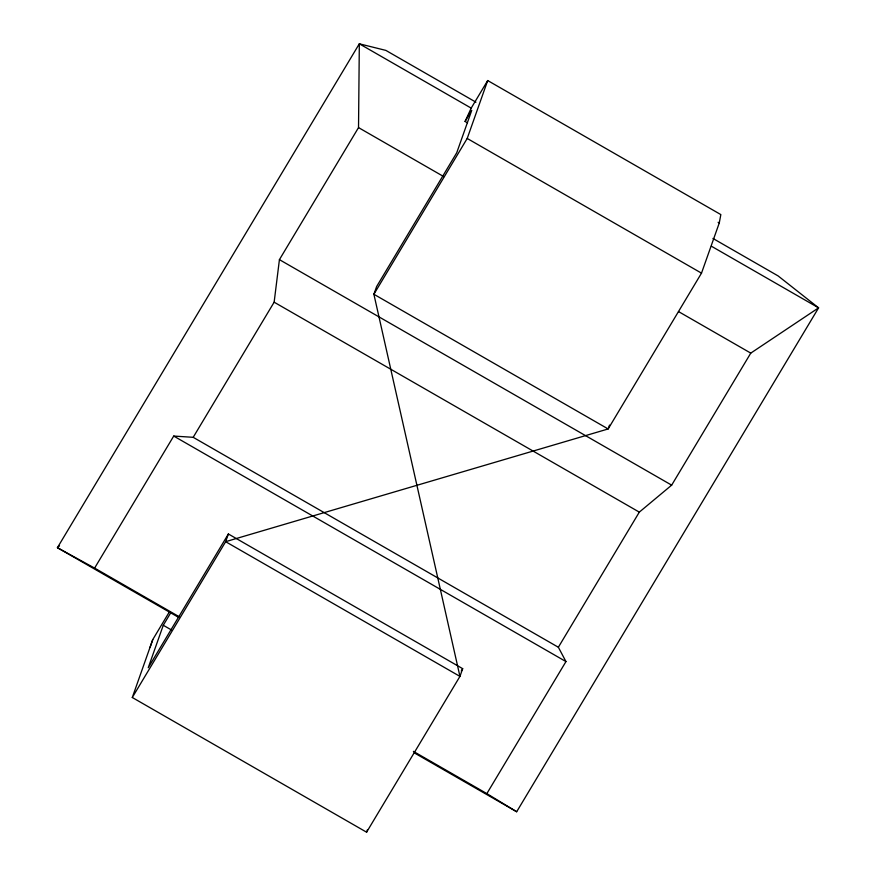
<?xml version="1.0" encoding="UTF-8"?>
<svg xmlns="http://www.w3.org/2000/svg" width="876" height="876" viewBox="0 0 876 876"><rect width="100%" height="100%" fill="white"/><g stroke="black" fill="none" stroke-linecap="round" stroke-linejoin="round"><path stroke-width="1.31" d="M467.455 122.826L465.09 121.457L471.189 108.12L359.324 43.8L57.411 547.697L94.608 568.097L173.722 436.062L193.191 437.31L274.144 302.187L279.422 259.646L358.525 127.6L359.324 43.8L385.867 50.403L475.931 102.185M132.265 697.482L366.595 832.2L459.944 676.392L225.614 541.675L608.152 428.955L701.501 273.148L719.273 222.975L720.838 214.587L487.702 80.548L471.189 108.12M150.07 647.32L152.763 639.579L169.287 612.017L170.809 612.696L163.275 625.267L148.241 667.72L228.384 533.977L462.681 668.673L459.944 676.392L373.888 294.27L376.625 286.551L456.725 152.785L471.759 110.321L465.09 121.457M152.763 639.579L132.298 697.493L225.647 541.697L228.384 533.977M373.888 294.27L467.204 138.452L487.702 80.548M366.595 832.2L367.504 829.627M609.521 425.09L608.152 428.955L373.855 294.248M461.269 671.016L462.681 668.673M413.384 751.367L486.848 793.612L565.962 661.577L558.362 647.255L639.316 512.131L671.662 485.151L750.776 353.116L818.589 307.848L778.107 275.918L712.933 238.447M414.217 752.834L516.676 811.745L818.589 307.848L711.389 246.211M59.458 545.89L57.411 547.697L178.748 617.46M718.101 222.307L719.273 222.975M467.204 138.452L701.501 273.148M358.525 127.6L443.847 176.656M678.484 311.56L750.776 353.116M279.422 259.646L671.662 485.151M274.144 302.187L639.316 512.131M193.191 437.31L558.362 647.255M173.722 436.062L565.962 661.577M94.608 568.097L178.748 616.474M163.275 625.267L171.565 630.03M486.848 793.612L516.676 811.745"/></g></svg>
